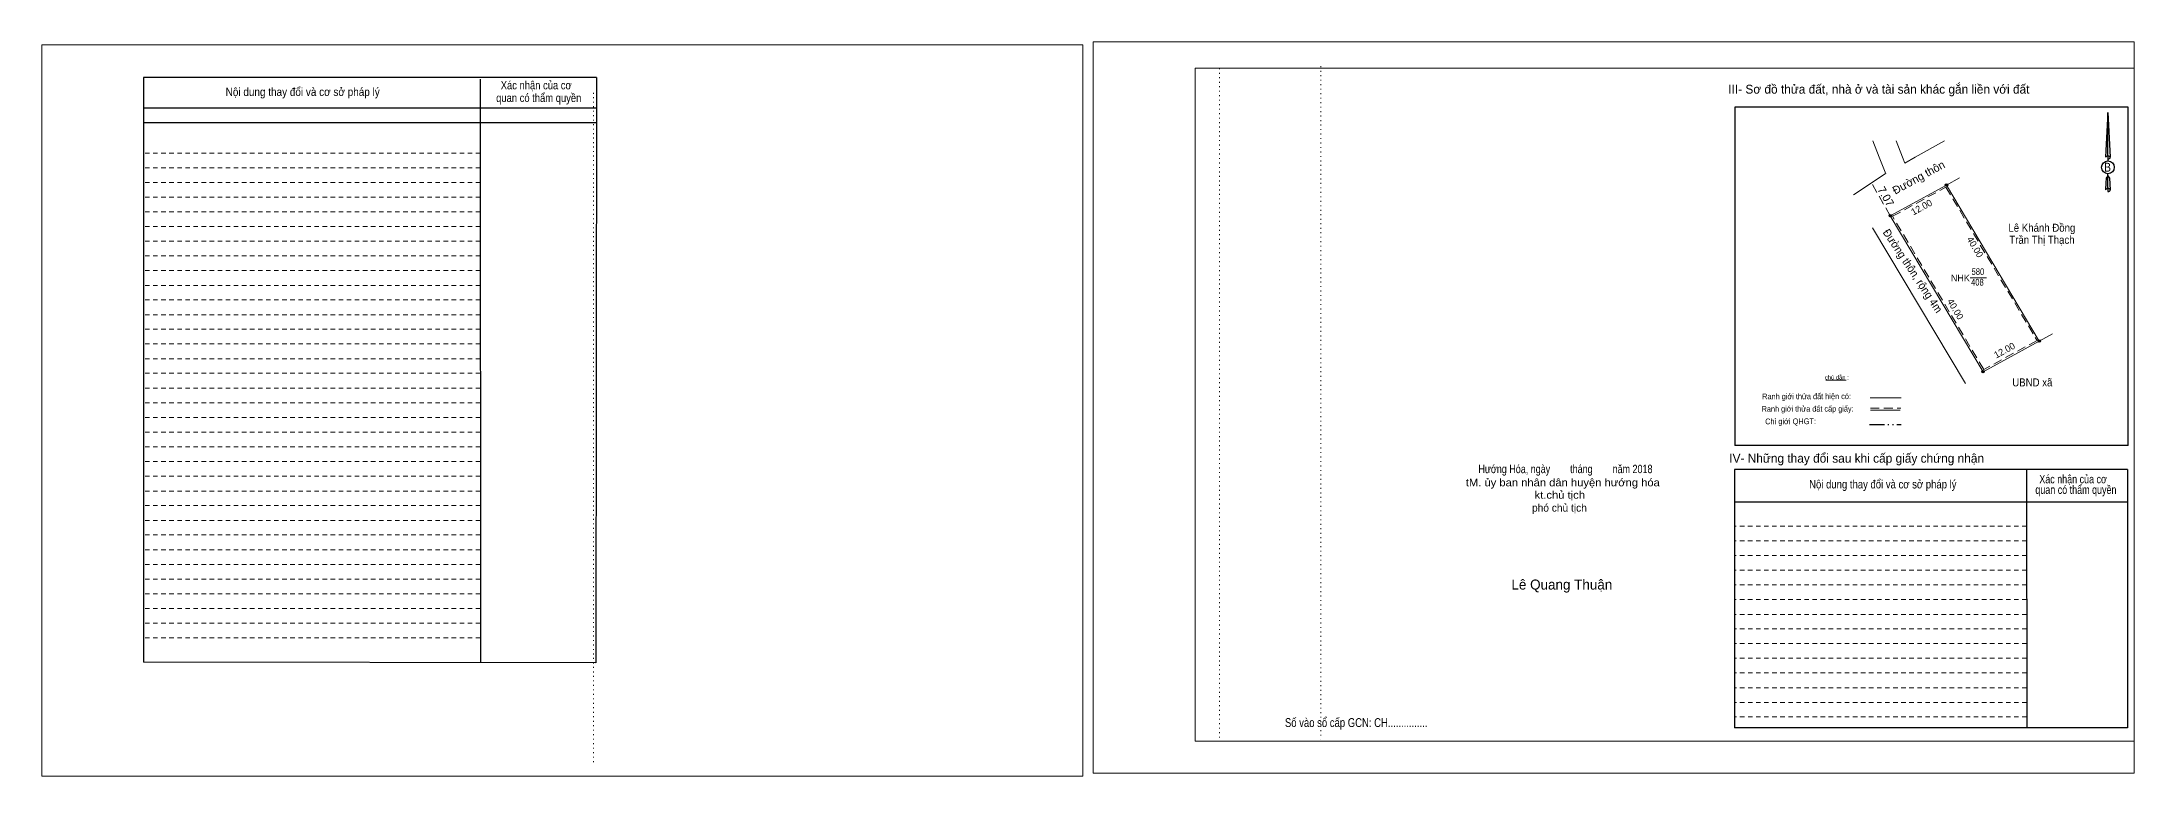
# Model space of a CAD drawing. Header units: metres. Extents: x 548118 to 548795, y 1837709 to 1837858.
# Drawn here: x 548402.7 to 548794.9, y 1837720.4 to 1837857.9 of the extents above; entities that cross this region are included whole.
import ezdxf
from ezdxf.enums import TextEntityAlignment as Align

# ---------------------------------------------------------------- set-up
doc = ezdxf.new("R2010")
doc.units = ezdxf.units.M
doc.header["$LTSCALE"] = 0.56
for name, pattern in [('DASH_DOUBLE_DOT', [9.2, 5, -1.2, 0.3, -1.2, 0.3, -1.2]), ('DOTTED', [1.5, 0.3, -1.2]), ('MEDIUM_DASHED', [4.5, 3, -1.5]), ('SHORT_DASHED', [2.7, 1.5, -1.2])]:
    doc.linetypes.add(name, pattern=pattern)
for name, color, linetype, lineweight in [('18', 7, 'Continuous', 25), ('28', 7, 'SHORT_DASHED', 13), ('3', 7, 'Continuous', 13), ('4', 7, 'Continuous', 13), ('5', 7, 'DASH_DOUBLE_DOT', 25), ('55', 7, 'Continuous', 13), ('7', 7, 'Continuous', 13)]:
    doc.layers.add(name, color=color, linetype=linetype, lineweight=lineweight)

msp = doc.modelspace()

# ---------------------------------------------------------------- hatches: boundary and pattern name
at = {"layer": '4'}
for points in [[(548759.963, 1837831.13, 1), (548759.497, 1837831.13, 1)], [(548759.963, 1837831.13, 1), (548759.497, 1837831.13, 1)], [(548749.423, 1837825.39, 1), (548748.957, 1837825.39, 1)], [(548777.353, 1837801.92, 1), (548776.887, 1837801.92, 1)], [(548766.813, 1837796.18, 1), (548766.347, 1837796.18, 1)]]:
    msp.add_hatch(color=256, dxfattribs=at).paths.add_polyline_path(points)

# ---------------------------------------------------------------- linework, layer by layer
at = {"layer": '18'}
for p, q in [((548789.96, 1837844.73), (548790.41, 1837836.33)), ((548789.96, 1837844.73), (548790.41, 1837836.33)), ((548789.96, 1837844.73), (548790.41, 1837836.33)), ((548789.61, 1837837.61), (548789.55, 1837836.34)), ((548789.96, 1837836.58), (548789.96, 1837836.27)), ((548789.96, 1837836.27), (548789.96, 1837836.04)), ((548789.96, 1837836.04), (548789.96, 1837835.71)), ((548789.96, 1837836.04), (548789.96, 1837835.71)), ((548789.96, 1837836.04), (548789.96, 1837835.71)), ((548789.96, 1837832.87), (548789.96, 1837833.23)), ((548789.96, 1837832.87), (548789.96, 1837833.23)), ((548789.96, 1837832.87), (548789.96, 1837833.23)), ((548790.41, 1837836.33), (548790.41, 1837836.34)), ((548789.96, 1837832.87), (548790.29, 1837832.41)), ((548789.96, 1837832.87), (548790.29, 1837832.41)), ((548789.96, 1837832.87), (548790.29, 1837832.41)), ((548789.96, 1837830.48), (548789.96, 1837830.17)), ((548789.96, 1837830.17), (548789.96, 1837829.92)), ((548790.29, 1837832.41), (548790.41, 1837830.21)), ((548790.29, 1837832.41), (548790.41, 1837830.21)), ((548790.29, 1837832.41), (548790.41, 1837830.21)), ((548790.41, 1837830.21), (548790.41, 1837830.22))]:
    msp.add_line(p, q, dxfattribs=at)
for points in [[(548789.96, 1837836.58), (548789.96, 1837844.73), (548789.61, 1837837.61)], [(548789.96, 1837830.48), (548789.96, 1837832.87), (548789.68, 1837832.41), (548789.61, 1837831.52), (548789.55, 1837830.22)]]:
    msp.add_lwpolyline(points, dxfattribs=at)
msp.add_ellipse((548789.985, 1837834.4571), major_axis=(0, 1.1963), ratio=0.983453, dxfattribs=at)
for centre, start_param, end_param in [((548789.9855, 1837836.3005), 1.57079633, 3.07445202), ((548789.9855, 1837836.3005), 0.06714063, 1.57079633), ((548789.9855, 1837836.3005), 4.71238898, 6.28318531), ((548789.9855, 1837830.1947), 2.49106941, 3.07427841), ((548789.9855, 1837830.1947), 1.57079633, 2.49106941), ((548789.9855, 1837830.1947), 0.06714063, 1.57079633), ((548789.9855, 1837830.1947), 4.71238898, 6.28318531)]:
    msp.add_ellipse(centre, major_axis=(0.4313, 0), ratio=0.655448, start_param=start_param, end_param=end_param, dxfattribs=at)
at = {"layer": '28', "linetype": 'Continuous', "lineweight": 25}
for p, q in [((548506.62, 1837851.26), (548421.75, 1837851.26)), ((548484.86, 1837850.98), (548484.9, 1837741.74)), ((548506.62, 1837851.26), (548506.54, 1837741.67)), ((548506.62, 1837845.54), (548421.86, 1837845.54)), ((548506.62, 1837845.54), (548421.86, 1837845.54)), ((548506.62, 1837842.78), (548421.86, 1837842.78)), ((548793.76, 1837782.36), (548720.02, 1837782.36)), ((548774.71, 1837777.87), (548774.76, 1837729.48)), ((548793.68, 1837777.87), (548793.66, 1837729.48)), ((548793.66, 1837771.73), (548719.98, 1837771.73)), ((548506.54, 1837741.67), (548421.75, 1837741.8)), ((548793.66, 1837729.48), (548719.98, 1837729.48))]:
    msp.add_line(p, q, dxfattribs=at)
at = {"layer": '28'}
for p, q in [((548484.86, 1837837.13), (548421.75, 1837837.13)), ((548484.86, 1837834.35), (548421.75, 1837834.35)), ((548484.86, 1837831.64), (548421.75, 1837831.64)), ((548484.86, 1837828.84), (548421.75, 1837828.84)), ((548484.86, 1837826.1), (548421.75, 1837826.1)), ((548484.86, 1837823.35), (548421.75, 1837823.35)), ((548484.86, 1837820.6), (548421.75, 1837820.6)), ((548484.86, 1837817.85), (548421.75, 1837817.85)), ((548484.86, 1837815.1), (548421.75, 1837815.1)), ((548484.86, 1837812.35), (548421.75, 1837812.35)), ((548484.86, 1837809.62), (548421.75, 1837809.62)), ((548484.86, 1837806.84), (548421.75, 1837806.84)), ((548484.86, 1837804.13), (548421.75, 1837804.13)), ((548484.86, 1837801.38), (548421.75, 1837801.38)), ((548484.86, 1837798.6), (548421.75, 1837798.6)), ((548484.86, 1837795.88), (548421.75, 1837795.88)), ((548484.86, 1837793.1), (548421.75, 1837793.1)), ((548484.86, 1837790.35), (548421.75, 1837790.35)), ((548484.86, 1837787.59), (548421.75, 1837787.59)), ((548484.86, 1837784.84), (548421.75, 1837784.84)), ((548484.86, 1837782.08), (548421.75, 1837782.08)), ((548484.86, 1837779.34), (548421.75, 1837779.34)), ((548484.86, 1837776.59), (548421.75, 1837776.59)), ((548484.86, 1837773.83), (548421.75, 1837773.83)), ((548484.86, 1837771.12), (548421.75, 1837771.12)), ((548484.86, 1837768.33), (548421.75, 1837768.33)), ((548774.75, 1837767.28), (548719.98, 1837767.28)), ((548484.86, 1837765.62), (548421.75, 1837765.62)), ((548484.86, 1837762.83), (548421.75, 1837762.83)), ((548774.75, 1837764.52), (548719.98, 1837764.52)), ((548484.86, 1837760.1), (548421.75, 1837760.1)), ((548774.75, 1837761.75), (548719.98, 1837761.75)), ((548774.75, 1837759.03), (548719.98, 1837759.03)), ((548484.86, 1837757.34), (548421.75, 1837757.34)), ((548484.86, 1837754.57), (548421.75, 1837754.57)), ((548774.75, 1837756.26), (548719.98, 1837756.26)), ((548484.86, 1837751.83), (548421.75, 1837751.83)), ((548774.75, 1837753.5), (548719.98, 1837753.5)), ((548774.75, 1837750.73), (548719.98, 1837750.73)), ((548484.86, 1837749.08), (548421.75, 1837749.08)), ((548774.76, 1837748), (548719.98, 1837748)), ((548484.86, 1837746.32), (548421.75, 1837746.32)), ((548774.76, 1837745.26), (548719.98, 1837745.26)), ((548774.76, 1837742.53), (548719.98, 1837742.53)), ((548774.76, 1837739.76), (548719.98, 1837739.76)), ((548774.76, 1837737), (548719.98, 1837737)), ((548774.76, 1837734.26), (548719.98, 1837734.26)), ((548774.76, 1837731.53), (548719.98, 1837731.53))]:
    msp.add_line(p, q, dxfattribs=at)
at = {"layer": '28', "linetype": 'Continuous', "lineweight": 25}
for points in [[(548506.62, 1837851.26), (548421.75, 1837851.26), (548421.75, 1837741.8)], [(548793.76, 1837782.36), (548793.76, 1837845.71), (548720.02, 1837845.71), (548720.02, 1837782.36)], [(548793.68, 1837777.87), (548719.98, 1837777.87), (548719.98, 1837729.48)]]:
    msp.add_lwpolyline(points, dxfattribs=at)
at = {"layer": '3'}
for p, q in [((548618.89, 1837852.99), (548794.9, 1837852.99)), ((548618.89, 1837726.99), (548618.89, 1837852.99)), ((548794.9, 1837852.99), (548794.9, 1837725.94)), ((548618.89, 1837726.99), (548794.9, 1837726.99))]:
    msp.add_line(p, q, dxfattribs=at)
at = {"layer": '3', "linetype": 'DOTTED'}
for p, q in [((548623.44, 1837852.99), (548623.44, 1837726.99)), ((548642.44, 1837853.37), (548642.44, 1837727.36)), ((548506.06, 1837848.41), (548506.06, 1837722.42))]:
    msp.add_line(p, q, dxfattribs=at)
at = {"layer": '3'}
for points in [[(548402.67, 1837720.45), (548597.81, 1837720.45), (548597.81, 1837857.42), (548402.67, 1837857.42)], [(548402.67, 1837857.42), (548597.81, 1837857.42), (548597.81, 1837720.45), (548402.67, 1837720.45)], [(548402.67, 1837720.45), (548597.81, 1837720.45), (548597.81, 1837857.42), (548402.67, 1837857.42)], [(548599.75, 1837721.02), (548794.9, 1837721.02), (548794.9, 1837857.94), (548599.75, 1837857.94)]]:
    msp.add_lwpolyline(points, close=True, dxfattribs=at)
msp.add_lwpolyline([(548626.02, 1837852.99), (548794.9, 1837852.99), (548794.9, 1837726.99), (548626.02, 1837726.99)], dxfattribs=at)
at = {"layer": '4'}
for p, q in [((548747.12, 1837836.36), (548745.93, 1837839.43)), ((548742.26, 1837829.29), (548748.25, 1837833.21)), ((548748.32, 1837833.26), (548747.12, 1837836.36)), ((548759.73, 1837831.13), (548762.18, 1837832.48)), ((548763.26, 1837793.94), (548745.87, 1837823.15)), ((548764.15, 1837813.77), (548767.21, 1837813.77)), ((548777.12, 1837801.92), (548779.57, 1837803.27))]:
    msp.add_line(p, q, dxfattribs=at)
at = {"layer": '4', "linetype": 'MEDIUM_DASHED'}
msp.add_line((548749.19, 1837825.39), (548745.66, 1837831.51), dxfattribs=at)
at = {"layer": '4'}
for points in [[(548750.27, 1837839.43), (548751.45, 1837836.36), (548751.88, 1837835.26)], [(548759.37, 1837839.43), (548753.86, 1837836.36), (548751.88, 1837835.26)]]:
    msp.add_lwpolyline(points, dxfattribs=at)
msp.add_lwpolyline([(548759.73, 1837831.13), (548777.12, 1837801.92), (548766.58, 1837796.18), (548749.19, 1837825.39)], close=True, dxfattribs=at)
msp.add_lwpolyline([(548759.73, 1837831.13), (548777.12, 1837801.92), (548766.58, 1837796.18), (548749.19, 1837825.39)], close=True, dxfattribs=at)
at = {"layer": '4', "linetype": 'MEDIUM_DASHED'}
msp.add_lwpolyline([(548759.62, 1837830.73), (548776.7, 1837802.03), (548766.69, 1837796.58), (548749.61, 1837825.28)], close=True, dxfattribs=at)
at = {"layer": '4', "lineweight": 25}
for centre in [(548759.73, 1837831.13), (548759.73, 1837831.13), (548749.19, 1837825.39), (548777.12, 1837801.92), (548766.58, 1837796.18)]:
    msp.add_circle(centre, 0.233, dxfattribs=at)
at = {"layer": '5'}
msp.add_line((548745.28, 1837786.31), (548751.22, 1837786.31), dxfattribs=at)
at = {"layer": '55'}
for p, q in [((548745.41, 1837791.31), (548751.22, 1837791.31)), ((548745.46, 1837788.97), (548751.03, 1837788.97)), ((548745.46, 1837788.97), (548751.03, 1837788.97))]:
    msp.add_line(p, q, dxfattribs=at)
at = {"layer": '55', "linetype": 'MEDIUM_DASHED'}
msp.add_line((548745.45, 1837789.38), (548751.15, 1837789.38), dxfattribs=at)
at = {"layer": '7'}
msp.add_line((548737.12, 1837794.57), (548740.94, 1837794.62), dxfattribs=at)

# ---------------------------------------------------------------- texts
at = {"layer": '18'}
for s, height, width, p in [('B', 1.643, 0.85, (548789.92, 1837833.65)), ('Hướng Hóa, ngày        tháng        năm 2018', 1.573, 0.8, (548688.29, 1837777.18)), ('tM. ủy ban nhân dân huyện hướng hóa', 1.426, 1.1, (548687.795, 1837774.72)), ('kt.chủ tịch', 1.426, 1.1, (548687.23, 1837772.4)), ('Số vào sổ cấp GCN: CH...............', 1.664, 0.8, (548649.06, 1837729.64))]:
    msp.add_text(s, height=height, dxfattribs=dict(at, width=width)).set_placement(p, align=Align.CENTER)
for s, height, p in [('phó chủ tịch', 1.426, (548687.16, 1837769.98)), ('Lê Quang Thuận', 1.883, (548687.615, 1837755.38))]:
    msp.add_text(s, height=height, dxfattribs=at).set_placement(p, align=Align.CENTER)
at = {"layer": '28'}
for s, height, width, p in [('Nội dung thay đổi và cơ sở pháp lý', 1.55, 0.9, (548451.575, 1837847.81)), ('Nội dung thay đổi và cơ sở pháp lý', 1.55, 0.9, (548451.575, 1837847.81)), ('Xác nhận của cơ', 1.55, 0.85, (548495.345, 1837849.05)), ('Xác nhận của cơ', 1.55, 0.85, (548495.345, 1837849.05)), (' quan có thẩm quyền', 1.55, 0.85, (548495.575, 1837846.68)), (' quan có thẩm quyền', 1.55, 0.85, (548495.575, 1837846.68)), ('Nội dung thay đổi và cơ sở pháp lý', 1.569, 0.85, (548747.785, 1837774.32)), (' quan có thẩm quyền', 1.569, 0.8, (548783.745, 1837773.3)), ('Xác nhận của cơ', 1.569, 0.8, (548783.455, 1837775.28))]:
    msp.add_text(s, height=height, dxfattribs=dict(at, width=width)).set_placement(p, align=Align.CENTER)
for s, p in [('III- Sơ đồ thửa đất, nhà ở và tài sản khác gắn liền với đất', (548747.045, 1837848.25)), ('IV- Những thay đổi sau khi cấp giấy chứng nhận', (548742.88, 1837779.14))]:
    msp.add_text(s, height=1.664, dxfattribs=at).set_placement(p, align=Align.CENTER)
at = {"layer": '4'}
for s, rotation, p in [('Đường thôn', 28.572, (548750.11, 1837829.32)), ('7.07', 300.007, (548746.73, 1837830.3))]:
    msp.add_text(s, height=1.5, rotation=rotation, dxfattribs=at).set_placement(p)
for s, rotation, p in [('12.00', 28.572, (548755.3511, 1837826.4299)), ('40.00', 300.767, (548764.5464, 1837819.1947)), ('40.00', 300.767, (548760.8564, 1837807.5747)), ('12.00', 28.572, (548770.8911, 1837799.6299))]:
    msp.add_text(s, height=1.25, rotation=rotation, dxfattribs=at).set_placement(p, align=Align.CENTER)
at = {"layer": '4', "width": 0.95}
msp.add_text('Đường thôn, rộng 4m', height=1.5, rotation=303.639, dxfattribs=at).set_placement((548752.7768, 1837814.6455), align=Align.CENTER)
at = {"layer": '4'}
for s, height, width, p in [('Lê Khánh Đồng', 1.5, 0.9, (548777.6, 1837822.39)), ('Trần Thị Thạch', 1.5, 0.9, (548777.615, 1837820.13)), ('408', 1.25, 0.85, (548765.515, 1837812.31)), ('580', 1.25, 0.85, (548765.61, 1837814.3)), ('UBND xã', 1.5, 0.9, (548775.815, 1837793.43))]:
    msp.add_text(s, height=height, dxfattribs=dict(at, width=width)).set_placement(p, align=Align.CENTER)
msp.add_text('NHK', height=1.25, dxfattribs=at).set_placement((548762.325, 1837813.1), align=Align.CENTER)
at = {"layer": '55'}
for s, height, width, p in [('Ranh giới thửa đất cấp giấy:', 1.069, 0.8, (548733.6937, 1837788.6973)), ('Ranh giới thửa đất hiện có:', 1.074, 0.8, (548733.4887, 1837791.0267)), ('Chỉ giới QHGT:', 1.069, 0.85, (548730.4937, 1837786.3499))]:
    msp.add_text(s, height=height, rotation=0.135, dxfattribs=dict(at, width=width)).set_placement(p, align=Align.CENTER)
at = {"layer": '7'}
msp.add_text('chú dẫn :', height=0.7907, rotation=359.974, dxfattribs=at).set_placement((548739.1548, 1837794.7189), align=Align.CENTER)

doc.saveas('drawing.dxf')
